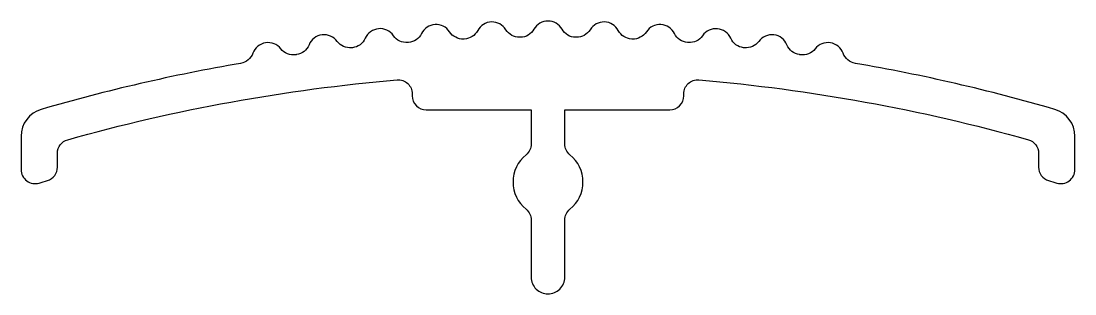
# Model space of a CAD drawing. Extents: x 134.3 to 172, y 217.7 to 227.5.
import ezdxf

# ---------------------------------------------------------------- set-up
doc = ezdxf.new("R2010")
doc.units = 0
doc.layers.get('0').update_dxf_attribs({"linetype": 'CONTINUOUS'})

msp = doc.modelspace()

# ---------------------------------------------------------------- linework, layer by layer
at = {"color": 0, "ltscale": 5}
msp.add_line((153.154, 217.708), (153.154, 217.708), dxfattribs=at)
at = {"color": 0}
msp.add_lwpolyline([(158.142, 226.693, -0.265138), (157.675, 227.01, 0.580553), (156.669, 227.072, -0.265138), (156.166, 226.816, 0.000087), (156.144, 226.817, -0.265135), (155.667, 227.119, 0.580545), (154.66, 227.15, -0.265135), (154.165, 226.878, 0.00008), (154.144, 226.878, -0.265134), (153.658, 227.166, 0.580543), (152.651, 227.166, -0.265134), (152.164, 226.878, 0.00008), (152.144, 226.878, -0.265135), (151.649, 227.15, 0.580545), (150.642, 227.119, -0.265135), (150.165, 226.817, 0.000087), (150.142, 226.816, -0.265138), (149.639, 227.072, 0.580553), (148.634, 227.01, -0.265138), (148.166, 226.693, 0.000082), (148.145, 226.692, -0.267238), (147.632, 226.936, 0.585857), (146.624, 226.843, -0.267238), (146.165, 226.507, 0.000089), (146.142, 226.505, -0.267238), (145.621, 226.733, 0.585857), (144.617, 226.608, -0.267238), (144.169, 226.259, 0.000119), (144.138, 226.255, -0.267238), (143.61, 226.467, 0.585857), (142.611, 226.311, -0.267238), (142.173, 225.947, 0.028265), (135.05, 224.302, 0.333404), (134.329, 223.342), (134.329, 222.149, 0.503981), (134.975, 221.671, -0.001249), (135.273, 221.761, 0.33119), (135.629, 222.24), (135.629, 222.739, -0.336053), (135.994, 223.22, -0.047254), (147.762, 225.356, -0.439375), (148.304, 224.858), (148.304, 224.787, 0.414214), (148.804, 224.287), (152.554, 224.287), (152.554, 223.069, -0.22653), (152.369, 222.68, 0.477567), (152.369, 220.736, -0.22653), (152.554, 220.347), (152.554, 218.308, 0.414214), (153.154, 217.708, 0.414214), (153.754, 218.308), (153.754, 220.347, -0.22653), (153.94, 220.736, 0.477567), (153.94, 222.68, -0.22653), (153.754, 223.069), (153.754, 224.287), (157.504, 224.287, 0.414214), (158.004, 224.787), (158.004, 224.858, -0.439375), (158.547, 225.356, -0.047254), (170.315, 223.22, -0.336053), (170.679, 222.739), (170.679, 222.24, 0.33119), (171.036, 221.761, -0.001249), (171.333, 221.671, 0.503981), (171.979, 222.149), (171.979, 223.342, 0.333404), (171.259, 224.302, 0.028265), (164.136, 225.947, -0.267238), (163.698, 226.311, 0.585857), (162.698, 226.467, -0.267238), (162.171, 226.255, 0.000119), (162.14, 226.259, -0.267238), (161.691, 226.608, 0.585857), (160.687, 226.733, -0.267238), (160.167, 226.505, 0.000089), (160.144, 226.507, -0.267238), (159.684, 226.843, 0.585857), (158.677, 226.936, -0.267238), (158.164, 226.692, 0.000082)], format="xyb", close=True, dxfattribs=at)

doc.saveas('drawing.dxf')
